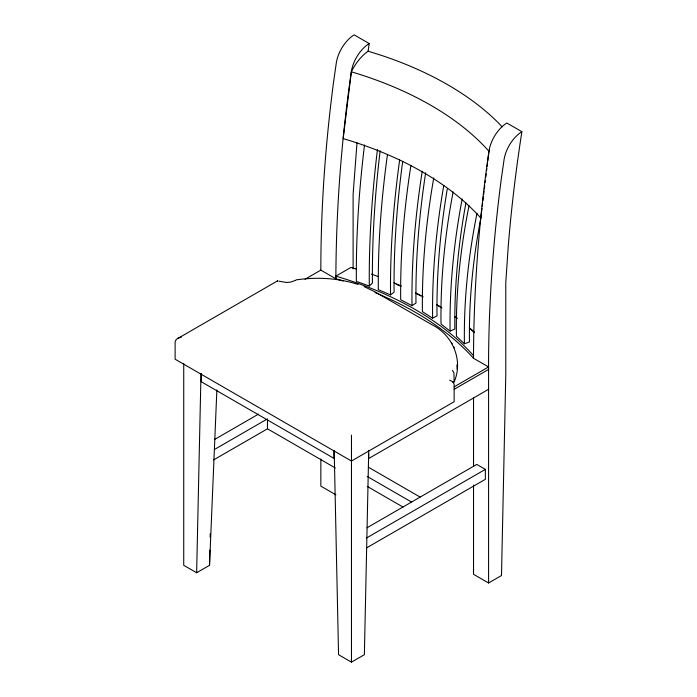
<?xml version="1.0" encoding="UTF-8"?>
<svg xmlns="http://www.w3.org/2000/svg" width="697" height="697" viewBox="0 0 697 697"><rect width="100%" height="100%" fill="white"/><g stroke="black" fill="none" stroke-linecap="round" stroke-linejoin="round"><path stroke-width="1.05" d="M183.729 363.546L183.729 565.311L196.632 572.76L209.527 565.311L209.858 550.09M210.137 537.038L210.206 533.78M368.669 453.564L364.365 654.701L351.462 662.15L338.559 654.701L334.194 450.367M196.632 572.76L200.997 373.583M209.527 565.311L216.872 389.85M364.095 286.598L374.925 291.816L431.992 324.767C452.614 334.83 463.592 360.445 454.139 381.869L452.893 382.496M357.012 142.807L353.109 194.324L353.109 268.868M305.042 279.236L320.847 270.105A1367.47 789.518 -60 0 1 333.514 82.412L336.276 63.122A26.774 15.456 -60 0 1 354.137 34.85L369.192 43.545A26.774 15.456 -60 0 0 351.332 71.808L343.159 138.581A319.026 184.191 0 0 1 480.791 218.039L481.976 208.351M482.246 206.19L482.638 202.966M482.899 200.806L483.43 196.502M483.692 194.35L484.084 191.117M484.354 188.965L484.746 185.733M485.138 182.501L485.408 180.349M485.8 177.116L486.192 173.884M486.593 170.652L486.854 168.5M487.116 166.348L487.517 163.115M487.778 160.963L488.963 151.266A35.172 20.309 -60 0 1 489.651 149.881M369.192 43.545L368.094 51.186A35.172 20.309 -60 0 0 351.332 71.808C341.33 140.332 336.076 209.562 335.867 278.817A319.026 184.191 0 0 1 343.142 281.048M488.963 151.266C478.961 219.799 473.707 289.02 473.498 358.275L488.588 366.944L488.588 582.98L501.491 575.53L505.787 374.394L505.787 282.477L508.183 247.104A1367.47 789.518 -60 0 1 521.879 131.689L506.824 123.003A26.774 15.456 -60 0 0 488.963 151.266A319.026 184.191 0 0 0 351.332 71.808M277.659 280.804L176.28 339.343L175.121 341.826L175.121 359.208L351.462 461.013L454.139 401.733L454.139 384.352L452.954 381.886L449.696 380.135M295.441 280.482L295.964 279.959M364.514 144.967A703.709 301.749 -70.4 0 0 356.359 281.405L369.297 286.014L372.425 283.06A698.028 299.309 -70.4 0 1 380.144 150.779M387.445 154.69A703.709 342.384 -66.8 0 0 378.332 289.673L390.547 294.901L394.093 292.121A698.028 339.613 -66.8 0 1 402.709 161.26M410.934 165.32A703.709 384.761 -62.5 0 0 400.697 299.762L411.997 305.643L415.978 303.064A698.028 381.66 -62.5 0 1 425.667 172.717M320.812 270.122L335.867 278.817L335.867 276.134L350.922 267.439A319.026 184.191 0 0 1 356.132 269.025M214.441 439.554L258.482 414.131M214.58 449.408L266.542 419.411M213.648 459.881L267.474 428.803L335.274 467.948M454.217 386.791L488.588 366.944M454.217 389.274L488.588 369.427L488.553 366.97A1367.47 789.518 -60 0 1 501.256 179.26L504.018 159.962A26.774 15.456 -60 0 1 521.879 131.689M488.588 389.292L368.669 458.53L368.669 450.375M367.005 527.777L476.757 464.411L485.356 469.377L485.356 479.309L366.361 548.016M366.361 538.084L485.356 469.377M433.769 177.857A703.709 426.73 -57.4 0 0 422.417 311.664L432.602 318.18L437.028 315.854A698.028 423.279 -57.4 0 1 447.256 189.105M295.162 280.49L290.605 282.111L286.406 282.485L279.14 281.205M177.639 338.315L181.499 337.026M453.111 191.893A703.709 461.431 -52.1 0 0 441.027 324.044L450.088 331.092L454.871 329.019A698.028 457.702 -52.1 0 1 465.927 202.862M469.029 205.754A703.709 488.972 -46.9 0 0 456.422 336.311L464.411 343.787L469.473 341.957A698.028 485.016 -46.9 0 1 480.991 217.42M296.634 279.828C317.126 276.866 338.359 278.077 358.119 284.428M368.094 51.186L382.548 55.751A319.026 184.191 0 0 1 497.806 122.297L502.154 126.871M368.356 467.19L420.152 497.092M367.293 476.504L411.552 502.058M367.293 486.436L403.075 507.094M335.902 494.835L320.847 486.14L320.847 458.94M488.588 582.98L473.533 574.293L473.533 485.068M452.527 370.351L453.956 373.069L454.139 381.869M451.578 342.75L452.153 343.83M453.677 346.731L454.27 347.838M277.72 280.534L277.798 281.431M456.866 364.88L457.127 369.131M473.533 398.013L473.533 466.563M351.462 435.155L351.462 662.15M333.933 451.098L333.933 458.347L201.25 381.738L201.25 373.461M267.474 418.871L267.474 428.803M390.547 294.901A703.709 342.384 -66.8 0 1 399.651 159.927M396.096 284.245A319.026 184.191 0 0 1 399.869 285.866M415.97 293.411A319.026 184.191 0 0 1 420.727 295.833M437.115 304.998A319.026 184.191 0 0 1 441.462 307.665M454.74 316.516A319.026 184.191 0 0 1 457.319 318.372M469.569 327.93A319.026 184.191 0 0 1 474.16 331.885M375.038 292.601A319.026 184.191 0 0 1 473.498 358.275L473.498 355.592A319.026 184.191 0 0 0 335.867 276.134M371.44 274.104A319.026 184.191 0 0 1 378.41 276.639M393.91 282.816A319.026 184.191 0 0 1 401.411 286.101M415.7 292.949A319.026 184.191 0 0 1 423.201 296.887M436.679 304.633A319.026 184.191 0 0 1 441.837 307.865M455.132 316.943A319.026 184.191 0 0 1 456.823 318.198M469.7 328.479A319.026 184.191 0 0 1 474.404 332.643M369.297 286.014A703.709 301.749 -70.4 0 1 377.452 149.585M411.997 305.643A703.709 384.761 -62.5 0 1 422.234 171.201M432.602 318.18A703.709 426.73 -57.4 0 1 443.78 185.385M450.088 331.092A703.709 461.431 -52.1 0 1 462.172 198.941M464.411 343.787A703.709 488.972 -46.9 0 1 477.018 213.23"/></g></svg>
